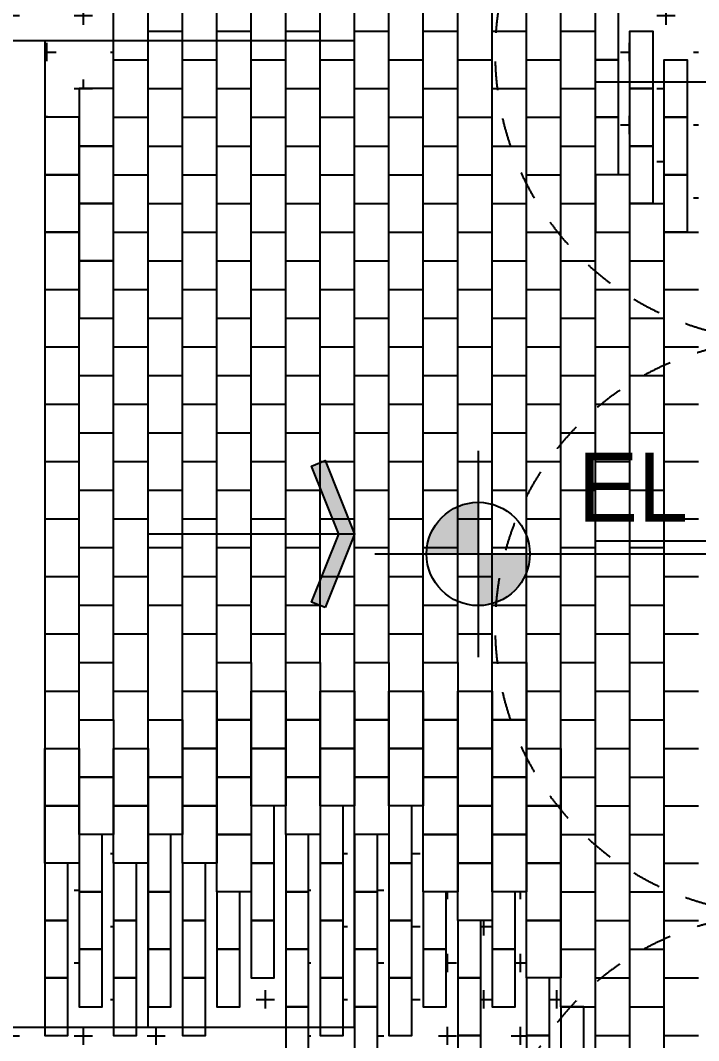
# Model space of a CAD drawing. Header units: millimetres. Extents: x -58335 to 291665, y -66693 to 213307.
# Drawn here: x 176841 to 182754, y 94301 to 103191 of the extents above; entities that cross this region are included whole.
import ezdxf

# ---------------------------------------------------------------- set-up
doc = ezdxf.new("R2010")
doc.units = ezdxf.units.MM
doc.header["$LTSCALE"] = 1000
doc.linetypes.add('X-SITE$0$Dashed', pattern=[10, 5, -5])
for name, color, linetype in [('X-SITE$0$# 레벨계획 PLOT', 212, 'Continuous'), ('X-SITE$0$-MY-녹지', 254, 'Continuous'), ('X-SITE$0$-MY-포장선', 254, 'Continuous'), ('X-SITE$0$A-SYM-LEVEL', 7, 'Continuous'), ('X-SITE$0$A-TEXT-NOTE', 7, 'Continuous')]:
    doc.layers.add(name, color=color, linetype=linetype)
doc.layers.add('X-SITE$0$1. 지열-천공', color=1, linetype='Continuous', plot=False)
doc.layers.add('X-SITE$0$NOPLOT', color=193, linetype='Continuous', plot=False)
doc.styles.add('X-SITE$0$Gtx', font='')
doc.styles.get('X-SITE$0$Gtx').set_extended_font_data('Dotum')
pattern_1 = [(0, (-29382.5, 14650.24), (317.5, 317.5), [158.75, -476.25]), (90, (-29303.13, 14570.87), (-317.5, 317.5), [158.75, -476.25])]

# ---------------------------------------------------------------- blocks, each defined once
blk = doc.blocks.new('X-SITE$0$A$C79eb7408')
blk.add_lwpolyline([(-150, 0), (150, 0), (150, 500), (-150, 500)], close=True)
blk = doc.blocks.new('X-SITE$0$A$Cf6841d34')
blk.add_lwpolyline([(100, 0), (-100, 0), (-100, 500), (100, 500)], close=True)
blk = doc.blocks.new('X-SITE$0$240910_L-1F')
at = {"layer": 'X-SITE$0$-MY-녹지'}
h = blk.add_hatch(dxfattribs=at)
h.set_pattern_fill('CROSS', color=256, scale=50, style=2)
h.set_pattern_definition(pattern_1)
h.paths.add_polyline_path([(153221.1, 125655.3), (153221.1, 121555.3), (152471.1, 121555.3), (152471.1, 117997), (152671.1, 117997), (152671.1, 116497), (152771.1, 116497), (152771.1, 117747), (152971.1, 117747), (152971.1, 116247), (153071.1, 116247), (153071.1, 117497), (153271.1, 117497), (153271.1, 115997), (153371.1, 115997), (153371.1, 117747), (153571.1, 117747), (153571.1, 116247), (153671.1, 116247), (153671.1, 117497), (153871.1, 117497), (153871.1, 115997), (153971.1, 115997), (153971.1, 117247), (154171.1, 117247), (154171.1, 116247), (154271.1, 116247), (154271.1, 117497), (154471.1, 117497), (154471.1, 115997), (154571.1, 115997), (154571.1, 117747), (154771.1, 117747), (154771.1, 116247), (154871.1, 116247), (154871.1, 117497), (155071.1, 117497), (155071.1, 115997), (155171.1, 115997), (155171.1, 118247), (155371.1, 118247), (155371.1, 116247), (155471.1, 116247), (155471.1, 117497), (155671.1, 117497), (155671.1, 116497), (155771.1, 116497), (155771.1, 118747), (155971.1, 118747), (155971.1, 119997), (156371.1, 119997), (156371.1, 119747), (156671.1, 119747), (156671.1, 119997), (156971.1, 119997), (156971.1, 119747), (157271.1, 119747), (157271.1, 119997), (157371.1, 119997), (157371.1, 125655.3)])
h = blk.add_hatch(dxfattribs=at)
h.set_pattern_fill('CROSS', color=256, scale=50, style=2)
h.set_pattern_definition(pattern_1)
h.paths.add_polyline_path([(153221.1, 125655.3), (153221.1, 121555.3), (152471.1, 121555.3), (152471.1, 117997), (152671.1, 117997), (152671.1, 116497), (152771.1, 116497), (152771.1, 117747), (152971.1, 117747), (152971.1, 116247), (153071.1, 116247), (153071.1, 117497), (153271.1, 117497), (153271.1, 115997), (153371.1, 115997), (153371.1, 117747), (153571.1, 117747), (153571.1, 116247), (153671.1, 116247), (153671.1, 117497), (153871.1, 117497), (153871.1, 115997), (153971.1, 115997), (153971.1, 117247), (154171.1, 117247), (154171.1, 116247), (154271.1, 116247), (154271.1, 117497), (154471.1, 117497), (154471.1, 115997), (154571.1, 115997), (154571.1, 117747), (154771.1, 117747), (154771.1, 116247), (154871.1, 116247), (154871.1, 117497), (155071.1, 117497), (155071.1, 115997), (155171.1, 115997), (155171.1, 118247), (155371.1, 118247), (155371.1, 116247), (155471.1, 116247), (155471.1, 117497), (155671.1, 117497), (155671.1, 116497), (155771.1, 116497), (155771.1, 118747), (155971.1, 118747), (155971.1, 119997), (156371.1, 119997), (156371.1, 119747), (156671.1, 119747), (156671.1, 119997), (156971.1, 119997), (156971.1, 119747), (157271.1, 119747), (157271.1, 119997), (157371.1, 119997), (157371.1, 125655.3)])
h = blk.add_hatch(dxfattribs=at)
h.set_pattern_fill('CROSS', color=256, scale=50, style=2)
h.set_pattern_definition(pattern_1)
h.paths.add_polyline_path([(147671.1, 116997), (147971.1, 116997), (147971.1, 117247), (148271.1, 117247), (148271.1, 121555.3), (144838, 121555.3), (144440.5, 117615.3), (147671.1, 117615.3)])
edge = h.paths.add_edge_path()
edge.add_arc((489686.1, 88930.3), 346415, 176.651298, 177.286485)
edge.add_line((143659.5, 105330.3), (147671.1, 105330.3))
edge.add_line((147671.1, 105330.3), (147671.1, 109165.3))
edge.add_line((147671.1, 109165.3), (143862.6, 109165.3))
h = blk.add_hatch(dxfattribs=at)
h.set_pattern_fill('CROSS', color=256, scale=50, style=2)
h.set_pattern_definition(pattern_1)
h.paths.add_polyline_path([(147671.1, 116997), (147971.1, 116997), (147971.1, 117247), (148271.1, 117247), (148271.1, 121555.3), (144838, 121555.3), (144440.5, 117615.3), (147671.1, 117615.3)])
edge = h.paths.add_edge_path()
edge.add_arc((489686.1, 88930.3), 346415, 176.651298, 177.286485)
edge.add_line((143659.5, 105330.3), (147671.1, 105330.3))
edge.add_line((147671.1, 105330.3), (147671.1, 109165.3))
edge.add_line((147671.1, 109165.3), (143862.6, 109165.3))
h = blk.add_hatch(dxfattribs=at)
h.set_pattern_fill('CROSS', color=256, scale=50, style=2)
h.set_pattern_definition(pattern_1)
h.paths.add_polyline_path([(152371.1, 105255.3), (152371.1, 109247), (152371.1, 109247), (152371.1, 107747), (152171.1, 107747), (152171.1, 109497), (152071.1, 109497), (152071.1, 108497), (151871.1, 108497), (151871.1, 110247), (151771.1, 110247), (151771.1, 109247), (151571.1, 109247), (151571.1, 109997), (151471.1, 109997), (151471.1, 108497), (151271.1, 108497), (151271.1, 110247), (151171.1, 110247), (151171.1, 109247), (150971.1, 109247), (150971.1, 110997), (150871.1, 110997), (150871.1, 108997), (150671.1, 108997), (150671.1, 110747), (150571.1, 110747), (150571.1, 108247), (150371.1, 108247), (150371.1, 110997), (150271.1, 110997), (150271.1, 108997), (150071.1, 108997), (150071.1, 110747), (149971.1, 110747), (149971.1, 108747), (149771.1, 108747), (149771.1, 110997), (149671.1, 110997), (149671.1, 109497), (149471.1, 109497), (149471.1, 110247), (149371.1, 110247), (149371.1, 108747), (149171.1, 108747), (149171.1, 110497), (149071.1, 110497), (149071.1, 108997), (148871.1, 108997), (148871.1, 110747), (148771.1, 110747), (148771.1, 109247), (148571.1, 109247), (148571.1, 110497), (148471.1, 110497), (148471.1, 108997), (148271.1, 108997), (148271.1, 110747), (148171.1, 110747), (148171.1, 109247), (147971.1, 109247), (147971.1, 110497), (147871.1, 110497), (147871.1, 108997), (147671.1, 108997), (147671.1, 105255.3)])
h = blk.add_hatch(dxfattribs=at)
h.set_pattern_fill('CROSS', color=256, scale=50, style=2)
h.set_pattern_definition(pattern_1)
h.paths.add_polyline_path([(152371.1, 105255.3), (152371.1, 109247), (152371.1, 109247), (152371.1, 107747), (152171.1, 107747), (152171.1, 109497), (152071.1, 109497), (152071.1, 108497), (151871.1, 108497), (151871.1, 110247), (151771.1, 110247), (151771.1, 109247), (151571.1, 109247), (151571.1, 109997), (151471.1, 109997), (151471.1, 108497), (151271.1, 108497), (151271.1, 110247), (151171.1, 110247), (151171.1, 109247), (150971.1, 109247), (150971.1, 110997), (150871.1, 110997), (150871.1, 108997), (150671.1, 108997), (150671.1, 110747), (150571.1, 110747), (150571.1, 108247), (150371.1, 108247), (150371.1, 110997), (150271.1, 110997), (150271.1, 108997), (150071.1, 108997), (150071.1, 110747), (149971.1, 110747), (149971.1, 108747), (149771.1, 108747), (149771.1, 110997), (149671.1, 110997), (149671.1, 109497), (149471.1, 109497), (149471.1, 110247), (149371.1, 110247), (149371.1, 108747), (149171.1, 108747), (149171.1, 110497), (149071.1, 110497), (149071.1, 108997), (148871.1, 108997), (148871.1, 110747), (148771.1, 110747), (148771.1, 109247), (148571.1, 109247), (148571.1, 110497), (148471.1, 110497), (148471.1, 108997), (148271.1, 108997), (148271.1, 110747), (148171.1, 110747), (148171.1, 109247), (147971.1, 109247), (147971.1, 110497), (147871.1, 110497), (147871.1, 108997), (147671.1, 108997), (147671.1, 105255.3)])
at = {"layer": 'X-SITE$0$# 레벨계획 PLOT'}
for p, q in [((147671.1, 117665.3), (150371.1, 117665.3)), ((147671.1, 117665.3), (150371.1, 117665.3)), ((150371.1, 109065.3), (150371.1, 117665.3)), ((150371.1, 109065.3), (150371.1, 117665.3)), ((150371.1, 109065.3), (147671.1, 109065.3)), ((150371.1, 109065.3), (147671.1, 109065.3))]:
    blk.add_line(p, q, dxfattribs=at)
at = {"layer": 'X-SITE$0$-MY-포장선'}
for p, q in [((148271.1, 111747), (148271.1, 121555.3)), ((148271.1, 111747), (148271.1, 121555.3)), ((148571.1, 111747), (148571.1, 121555.3)), ((148571.1, 111747), (148571.1, 121555.3)), ((148871.1, 111997), (148871.1, 121555.3)), ((148871.1, 111997), (148871.1, 121555.3)), ((149171.1, 111997), (149171.1, 121555.3)), ((149171.1, 111997), (149171.1, 121555.3)), ((149471.1, 112247), (149471.1, 121555.3)), ((149471.1, 112247), (149471.1, 121555.3)), ((149771.1, 111997), (149771.1, 121555.3)), ((149771.1, 111997), (149771.1, 121555.3)), ((150071.1, 112247), (150071.1, 121555.3)), ((150071.1, 112247), (150071.1, 121555.3)), ((150371.1, 111997), (150371.1, 121555.3)), ((150371.1, 111997), (150371.1, 121555.3)), ((150671.1, 112247), (150671.1, 121555.3)), ((150671.1, 112247), (150671.1, 121555.3)), ((150971.1, 111997), (150971.1, 121555.3)), ((150971.1, 111997), (150971.1, 121555.3)), ((151271.1, 112247), (151271.1, 121555.3)), ((151271.1, 112247), (151271.1, 121555.3)), ((151571.1, 111997), (151571.1, 121555.3)), ((151571.1, 111997), (151571.1, 121555.3)), ((151871.1, 111247), (151871.1, 121555.3)), ((151871.1, 111247), (151871.1, 121555.3)), ((152171.1, 109247), (152171.1, 121555.3)), ((152171.1, 109247), (152171.1, 121555.3)), ((152471.1, 105255.3), (152471.1, 121555.3)), ((152471.1, 105255.3), (152471.1, 121555.3)), ((152771.1, 105255.3), (152771.1, 116247)), ((152771.1, 105255.3), (152771.1, 116247)), ((153071.1, 105255.3), (153071.1, 116247)), ((153071.1, 105255.3), (153071.1, 116247)), ((147971.1, 115997), (147671.1, 115997)), ((147971.1, 115997), (147671.1, 115997)), ((147971.1, 111747), (147971.1, 115997)), ((147971.1, 111747), (147971.1, 115997)), ((147671.1, 115497), (147971.1, 115497)), ((147671.1, 115497), (147971.1, 115497))]:
    blk.add_line(p, q, dxfattribs=at)
for points in [[(148571.1, 117747), (148871.1, 117747)], [(148571.1, 117747), (148871.1, 117747)], [(149171.1, 117747), (149471.1, 117747)], [(149171.1, 117747), (149471.1, 117747)], [(149771.1, 117747), (150071.1, 117747)], [(149771.1, 117747), (150071.1, 117747)], [(150371.1, 117747), (150671.1, 117747)], [(150371.1, 117747), (150671.1, 117747)], [(150971.1, 117747), (151271.1, 117747)], [(150971.1, 117747), (151271.1, 117747)], [(151571.1, 117747), (151871.1, 117747)], [(151571.1, 117747), (151871.1, 117747)], [(152171.1, 117747), (152471.1, 117747)], [(152171.1, 117747), (152471.1, 117747)], [(148271.1, 117497), (148571.1, 117497)], [(148271.1, 117497), (148571.1, 117497)], [(148871.1, 117497), (149171.1, 117497)], [(148871.1, 117497), (149171.1, 117497)], [(149471.1, 117497), (149771.1, 117497)], [(149471.1, 117497), (149771.1, 117497)], [(150071.1, 117497), (150371.1, 117497)], [(150071.1, 117497), (150371.1, 117497)], [(150671.1, 117497), (150971.1, 117497)], [(150671.1, 117497), (150971.1, 117497)], [(151271.1, 117497), (151571.1, 117497)], [(151271.1, 117497), (151571.1, 117497)], [(151871.1, 117497), (152171.1, 117497)], [(151871.1, 117497), (152171.1, 117497)], [(148571.1, 117247), (148871.1, 117247)], [(148571.1, 117247), (148871.1, 117247)], [(149171.1, 117247), (149471.1, 117247)], [(149171.1, 117247), (149471.1, 117247)], [(149771.1, 117247), (150071.1, 117247)], [(149771.1, 117247), (150071.1, 117247)], [(150371.1, 117247), (150671.1, 117247)], [(150371.1, 117247), (150671.1, 117247)], [(150971.1, 117247), (151271.1, 117247)], [(150971.1, 117247), (151271.1, 117247)], [(151571.1, 117247), (151871.1, 117247)], [(151571.1, 117247), (151871.1, 117247)], [(152171.1, 117247), (152471.1, 117247)], [(152171.1, 117247), (152471.1, 117247)], [(148271.1, 116997), (148571.1, 116997)], [(148271.1, 116997), (148571.1, 116997)], [(148871.1, 116997), (149171.1, 116997)], [(148871.1, 116997), (149171.1, 116997)], [(149471.1, 116997), (149771.1, 116997)], [(149471.1, 116997), (149771.1, 116997)], [(150071.1, 116997), (150371.1, 116997)], [(150071.1, 116997), (150371.1, 116997)], [(150671.1, 116997), (150971.1, 116997)], [(150671.1, 116997), (150971.1, 116997)], [(151271.1, 116997), (151571.1, 116997)], [(151271.1, 116997), (151571.1, 116997)], [(151871.1, 116997), (152171.1, 116997)], [(151871.1, 116997), (152171.1, 116997)], [(148571.1, 116747), (148871.1, 116747)], [(148571.1, 116747), (148871.1, 116747)], [(149171.1, 116747), (149471.1, 116747)], [(149171.1, 116747), (149471.1, 116747)], [(149771.1, 116747), (150071.1, 116747)], [(149771.1, 116747), (150071.1, 116747)], [(150371.1, 116747), (150671.1, 116747)], [(150371.1, 116747), (150671.1, 116747)], [(150971.1, 116747), (151271.1, 116747)], [(150971.1, 116747), (151271.1, 116747)], [(151571.1, 116747), (151871.1, 116747)], [(151571.1, 116747), (151871.1, 116747)], [(152171.1, 116747), (152471.1, 116747)], [(152171.1, 116747), (152471.1, 116747)], [(148271.1, 116497), (148571.1, 116497)], [(148271.1, 116497), (148571.1, 116497)], [(148871.1, 116497), (149171.1, 116497)], [(148871.1, 116497), (149171.1, 116497)], [(149471.1, 116497), (149771.1, 116497)], [(149471.1, 116497), (149771.1, 116497)], [(150071.1, 116497), (150371.1, 116497)], [(150071.1, 116497), (150371.1, 116497)], [(150671.1, 116497), (150971.1, 116497)], [(150671.1, 116497), (150971.1, 116497)], [(151271.1, 116497), (151571.1, 116497)], [(151271.1, 116497), (151571.1, 116497)], [(151871.1, 116497), (152171.1, 116497)], [(151871.1, 116497), (152171.1, 116497)], [(148571.1, 116247), (148871.1, 116247)], [(148571.1, 116247), (148871.1, 116247)], [(149171.1, 116247), (149471.1, 116247)], [(149171.1, 116247), (149471.1, 116247)], [(149771.1, 116247), (150071.1, 116247)], [(149771.1, 116247), (150071.1, 116247)], [(150371.1, 116247), (150671.1, 116247)], [(150371.1, 116247), (150671.1, 116247)], [(150971.1, 116247), (151271.1, 116247)], [(150971.1, 116247), (151271.1, 116247)], [(151571.1, 116247), (151871.1, 116247)], [(151571.1, 116247), (151871.1, 116247)], [(152171.1, 116247), (152471.1, 116247)], [(152171.1, 116247), (152471.1, 116247)], [(152771.1, 116247), (153071.1, 116247)], [(152771.1, 116247), (153071.1, 116247)], [(148271.1, 115997), (148571.1, 115997)], [(148271.1, 115997), (148571.1, 115997)], [(148871.1, 115997), (149171.1, 115997)], [(148871.1, 115997), (149171.1, 115997)], [(149471.1, 115997), (149771.1, 115997)], [(149471.1, 115997), (149771.1, 115997)], [(150071.1, 115997), (150371.1, 115997)], [(150071.1, 115997), (150371.1, 115997)], [(150671.1, 115997), (150971.1, 115997)], [(150671.1, 115997), (150971.1, 115997)], [(151271.1, 115997), (151571.1, 115997)], [(151271.1, 115997), (151571.1, 115997)], [(151871.1, 115997), (152171.1, 115997)], [(151871.1, 115997), (152171.1, 115997)], [(152471.1, 115997), (152771.1, 115997)], [(152471.1, 115997), (152771.1, 115997)], [(153071.1, 115997), (153371.1, 115997)], [(153071.1, 115997), (153371.1, 115997)], [(148571.1, 115747), (148871.1, 115747)], [(148571.1, 115747), (148871.1, 115747)], [(149171.1, 115747), (149471.1, 115747)], [(149171.1, 115747), (149471.1, 115747)], [(149771.1, 115747), (150071.1, 115747)], [(149771.1, 115747), (150071.1, 115747)], [(150371.1, 115747), (150671.1, 115747)], [(150371.1, 115747), (150671.1, 115747)], [(150971.1, 115747), (151271.1, 115747)], [(150971.1, 115747), (151271.1, 115747)], [(151571.1, 115747), (151871.1, 115747)], [(151571.1, 115747), (151871.1, 115747)], [(152171.1, 115747), (152471.1, 115747)], [(152171.1, 115747), (152471.1, 115747)], [(152771.1, 115747), (153071.1, 115747)], [(152771.1, 115747), (153071.1, 115747)], [(148271.1, 115497), (148571.1, 115497)], [(148271.1, 115497), (148571.1, 115497)], [(148871.1, 115497), (149171.1, 115497)], [(148871.1, 115497), (149171.1, 115497)], [(149471.1, 115497), (149771.1, 115497)], [(149471.1, 115497), (149771.1, 115497)], [(150071.1, 115497), (150371.1, 115497)], [(150071.1, 115497), (150371.1, 115497)], [(150671.1, 115497), (150971.1, 115497)], [(150671.1, 115497), (150971.1, 115497)], [(151271.1, 115497), (151571.1, 115497)], [(151271.1, 115497), (151571.1, 115497)], [(151871.1, 115497), (152171.1, 115497)], [(151871.1, 115497), (152171.1, 115497)], [(152471.1, 115497), (152771.1, 115497)], [(152471.1, 115497), (152771.1, 115497)], [(153071.1, 115497), (153371.1, 115497)], [(153071.1, 115497), (153371.1, 115497)], [(148571.1, 115247), (148871.1, 115247)], [(148571.1, 115247), (148871.1, 115247)], [(149171.1, 115247), (149471.1, 115247)], [(149171.1, 115247), (149471.1, 115247)], [(149771.1, 115247), (150071.1, 115247)], [(149771.1, 115247), (150071.1, 115247)], [(150371.1, 115247), (150671.1, 115247)], [(150371.1, 115247), (150671.1, 115247)], [(150971.1, 115247), (151271.1, 115247)], [(150971.1, 115247), (151271.1, 115247)], [(151571.1, 115247), (151871.1, 115247)], [(151571.1, 115247), (151871.1, 115247)], [(152171.1, 115247), (152471.1, 115247)], [(152171.1, 115247), (152471.1, 115247)], [(152771.1, 115247), (153071.1, 115247)], [(152771.1, 115247), (153071.1, 115247)], [(147671.1, 114997), (147971.1, 114997)], [(147671.1, 114997), (147971.1, 114997)], [(148271.1, 114997), (148571.1, 114997)], [(148271.1, 114997), (148571.1, 114997)], [(148871.1, 114997), (149171.1, 114997)], [(148871.1, 114997), (149171.1, 114997)], [(149471.1, 114997), (149771.1, 114997)], [(149471.1, 114997), (149771.1, 114997)], [(150071.1, 114997), (150371.1, 114997)], [(150071.1, 114997), (150371.1, 114997)], [(150671.1, 114997), (150971.1, 114997)], [(150671.1, 114997), (150971.1, 114997)], [(151271.1, 114997), (151571.1, 114997)], [(151271.1, 114997), (151571.1, 114997)], [(151871.1, 114997), (152171.1, 114997)], [(151871.1, 114997), (152171.1, 114997)], [(152471.1, 114997), (152771.1, 114997)], [(152471.1, 114997), (152771.1, 114997)], [(153071.1, 114997), (153371.1, 114997)], [(153071.1, 114997), (153371.1, 114997)], [(147971.1, 114747), (148271.1, 114747)], [(147971.1, 114747), (148271.1, 114747)], [(148571.1, 114747), (148871.1, 114747)], [(148571.1, 114747), (148871.1, 114747)], [(149171.1, 114747), (149471.1, 114747)], [(149171.1, 114747), (149471.1, 114747)], [(149771.1, 114747), (150071.1, 114747)], [(149771.1, 114747), (150071.1, 114747)], [(150371.1, 114747), (150671.1, 114747)], [(150371.1, 114747), (150671.1, 114747)], [(150971.1, 114747), (151271.1, 114747)], [(150971.1, 114747), (151271.1, 114747)], [(151571.1, 114747), (151871.1, 114747)], [(151571.1, 114747), (151871.1, 114747)], [(152171.1, 114747), (152471.1, 114747)], [(152171.1, 114747), (152471.1, 114747)], [(152771.1, 114747), (153071.1, 114747)], [(152771.1, 114747), (153071.1, 114747)], [(147671.1, 114497), (147971.1, 114497)], [(147671.1, 114497), (147971.1, 114497)], [(148271.1, 114497), (148571.1, 114497)], [(148271.1, 114497), (148571.1, 114497)], [(148871.1, 114497), (149171.1, 114497)], [(148871.1, 114497), (149171.1, 114497)], [(149471.1, 114497), (149771.1, 114497)], [(149471.1, 114497), (149771.1, 114497)], [(150071.1, 114497), (150371.1, 114497)], [(150071.1, 114497), (150371.1, 114497)], [(150671.1, 114497), (150971.1, 114497)], [(150671.1, 114497), (150971.1, 114497)], [(151271.1, 114497), (151571.1, 114497)], [(151271.1, 114497), (151571.1, 114497)], [(151871.1, 114497), (152171.1, 114497)], [(151871.1, 114497), (152171.1, 114497)], [(152471.1, 114497), (152771.1, 114497)], [(152471.1, 114497), (152771.1, 114497)], [(153071.1, 114497), (153371.1, 114497)], [(153071.1, 114497), (153371.1, 114497)], [(147971.1, 114247), (148271.1, 114247)], [(147971.1, 114247), (148271.1, 114247)], [(148571.1, 114247), (148871.1, 114247)], [(148571.1, 114247), (148871.1, 114247)], [(149171.1, 114247), (149471.1, 114247)], [(149171.1, 114247), (149471.1, 114247)], [(149771.1, 114247), (150071.1, 114247)], [(149771.1, 114247), (150071.1, 114247)], [(150371.1, 114247), (150671.1, 114247)], [(150371.1, 114247), (150671.1, 114247)], [(150971.1, 114247), (151271.1, 114247)], [(150971.1, 114247), (151271.1, 114247)], [(151571.1, 114247), (151871.1, 114247)], [(151571.1, 114247), (151871.1, 114247)], [(152171.1, 114247), (152471.1, 114247)], [(152171.1, 114247), (152471.1, 114247)], [(152771.1, 114247), (153071.1, 114247)], [(152771.1, 114247), (153071.1, 114247)], [(147671.1, 113997), (147971.1, 113997)], [(147671.1, 113997), (147971.1, 113997)], [(148271.1, 113997), (148571.1, 113997)], [(148271.1, 113997), (148571.1, 113997)], [(148871.1, 113997), (149171.1, 113997)], [(148871.1, 113997), (149171.1, 113997)], [(149471.1, 113997), (149771.1, 113997)], [(149471.1, 113997), (149771.1, 113997)], [(150071.1, 113997), (150371.1, 113997)], [(150071.1, 113997), (150371.1, 113997)], [(150671.1, 113997), (150971.1, 113997)], [(150671.1, 113997), (150971.1, 113997)], [(151271.1, 113997), (151571.1, 113997)], [(151271.1, 113997), (151571.1, 113997)], [(151871.1, 113997), (152171.1, 113997)], [(151871.1, 113997), (152171.1, 113997)], [(152471.1, 113997), (152771.1, 113997)], [(152471.1, 113997), (152771.1, 113997)], [(153071.1, 113997), (153371.1, 113997)], [(153071.1, 113997), (153371.1, 113997)], [(147971.1, 113747), (148271.1, 113747)], [(147971.1, 113747), (148271.1, 113747)], [(148571.1, 113747), (148871.1, 113747)], [(148571.1, 113747), (148871.1, 113747)], [(149171.1, 113747), (149471.1, 113747)], [(149171.1, 113747), (149471.1, 113747)], [(149771.1, 113747), (150071.1, 113747)], [(149771.1, 113747), (150071.1, 113747)], [(150371.1, 113747), (150671.1, 113747)], [(150371.1, 113747), (150671.1, 113747)], [(150971.1, 113747), (151271.1, 113747)], [(150971.1, 113747), (151271.1, 113747)], [(151571.1, 113747), (151871.1, 113747)], [(151571.1, 113747), (151871.1, 113747)], [(152171.1, 113747), (152471.1, 113747)], [(152171.1, 113747), (152471.1, 113747)], [(152771.1, 113747), (153071.1, 113747)], [(152771.1, 113747), (153071.1, 113747)], [(147671.1, 113497), (147971.1, 113497)], [(147671.1, 113497), (147971.1, 113497)], [(148271.1, 113497), (148571.1, 113497)], [(148271.1, 113497), (148571.1, 113497)], [(148871.1, 113497), (149171.1, 113497)], [(148871.1, 113497), (149171.1, 113497)], [(149471.1, 113497), (149771.1, 113497)], [(149471.1, 113497), (149771.1, 113497)], [(150071.1, 113497), (150371.1, 113497)], [(150071.1, 113497), (150371.1, 113497)], [(150671.1, 113497), (150971.1, 113497)], [(150671.1, 113497), (150971.1, 113497)], [(151271.1, 113497), (151571.1, 113497)], [(151271.1, 113497), (151571.1, 113497)], [(151871.1, 113497), (152171.1, 113497)], [(151871.1, 113497), (152171.1, 113497)], [(152471.1, 113497), (152771.1, 113497)], [(152471.1, 113497), (152771.1, 113497)], [(153071.1, 113497), (153371.1, 113497)], [(153071.1, 113497), (153371.1, 113497)], [(147971.1, 113247), (148271.1, 113247)], [(147971.1, 113247), (148271.1, 113247)], [(148571.1, 113247), (148871.1, 113247)], [(148571.1, 113247), (148871.1, 113247)], [(149171.1, 113247), (149471.1, 113247)], [(149171.1, 113247), (149471.1, 113247)], [(149771.1, 113247), (150071.1, 113247)], [(149771.1, 113247), (150071.1, 113247)], [(150371.1, 113247), (150671.1, 113247)], [(150371.1, 113247), (150671.1, 113247)], [(150971.1, 113247), (151271.1, 113247)], [(150971.1, 113247), (151271.1, 113247)], [(151571.1, 113247), (151871.1, 113247)], [(151571.1, 113247), (151871.1, 113247)], [(152171.1, 113247), (152471.1, 113247)], [(152171.1, 113247), (152471.1, 113247)], [(152771.1, 113247), (153071.1, 113247)], [(152771.1, 113247), (153071.1, 113247)], [(147671.1, 112997), (147971.1, 112997)], [(147671.1, 112997), (147971.1, 112997)], [(148271.1, 112997), (148571.1, 112997)], [(148271.1, 112997), (148571.1, 112997)], [(148871.1, 112997), (149171.1, 112997)], [(148871.1, 112997), (149171.1, 112997)], [(149471.1, 112997), (149771.1, 112997)], [(149471.1, 112997), (149771.1, 112997)], [(150071.1, 112997), (150371.1, 112997)], [(150071.1, 112997), (150371.1, 112997)], [(150671.1, 112997), (150971.1, 112997)], [(150671.1, 112997), (150971.1, 112997)], [(151271.1, 112997), (151571.1, 112997)], [(151271.1, 112997), (151571.1, 112997)], [(151871.1, 112997), (152171.1, 112997)], [(151871.1, 112997), (152171.1, 112997)], [(152471.1, 112997), (152771.1, 112997)], [(152471.1, 112997), (152771.1, 112997)], [(153071.1, 112997), (153371.1, 112997)], [(153071.1, 112997), (153371.1, 112997)], [(147971.1, 112747), (148271.1, 112747)], [(147971.1, 112747), (148271.1, 112747)], [(148571.1, 112747), (148871.1, 112747)], [(148571.1, 112747), (148871.1, 112747)], [(149171.1, 112747), (149471.1, 112747)], [(149171.1, 112747), (149471.1, 112747)], [(149771.1, 112747), (150071.1, 112747)], [(149771.1, 112747), (150071.1, 112747)], [(150371.1, 112747), (150671.1, 112747)], [(150371.1, 112747), (150671.1, 112747)], [(150971.1, 112747), (151271.1, 112747)], [(150971.1, 112747), (151271.1, 112747)], [(151571.1, 112747), (151871.1, 112747)], [(151571.1, 112747), (151871.1, 112747)], [(152171.1, 112747), (152471.1, 112747)], [(152171.1, 112747), (152471.1, 112747)], [(152771.1, 112747), (153071.1, 112747)], [(152771.1, 112747), (153071.1, 112747)], [(147671.1, 112497), (147971.1, 112497)], [(147671.1, 112497), (147971.1, 112497)], [(148271.1, 112497), (148571.1, 112497)], [(148271.1, 112497), (148571.1, 112497)], [(148871.1, 112497), (149171.1, 112497)], [(148871.1, 112497), (149171.1, 112497)], [(149471.1, 112497), (149771.1, 112497)], [(149471.1, 112497), (149771.1, 112497)], [(150071.1, 112497), (150371.1, 112497)], [(150071.1, 112497), (150371.1, 112497)], [(150671.1, 112497), (150971.1, 112497)], [(150671.1, 112497), (150971.1, 112497)], [(151271.1, 112497), (151571.1, 112497)], [(151271.1, 112497), (151571.1, 112497)], [(151871.1, 112497), (152171.1, 112497)], [(151871.1, 112497), (152171.1, 112497)], [(152471.1, 112497), (152771.1, 112497)], [(152471.1, 112497), (152771.1, 112497)], [(153071.1, 112497), (153371.1, 112497)], [(153071.1, 112497), (153371.1, 112497)], [(147971.1, 112247), (148271.1, 112247)], [(147971.1, 112247), (148271.1, 112247)], [(152171.1, 112247), (152471.1, 112247)], [(152171.1, 112247), (152471.1, 112247)], [(152771.1, 112247), (153071.1, 112247)], [(152771.1, 112247), (153071.1, 112247)], [(147671.1, 111997), (147971.1, 111997)], [(147671.1, 111997), (147971.1, 111997)], [(148271.1, 111997), (148571.1, 111997)], [(148271.1, 111997), (148571.1, 111997)], [(148871.1, 111997), (149171.1, 111997)], [(148871.1, 111997), (149171.1, 111997)], [(149471.1, 111997), (149771.1, 111997)], [(149471.1, 111997), (149771.1, 111997)], [(150071.1, 111997), (150371.1, 111997)], [(150071.1, 111997), (150371.1, 111997)], [(150671.1, 111997), (150971.1, 111997)], [(150671.1, 111997), (150971.1, 111997)], [(151271.1, 111997), (151571.1, 111997)], [(151271.1, 111997), (151571.1, 111997)], [(151871.1, 111997), (152171.1, 111997)], [(151871.1, 111997), (152171.1, 111997)], [(152471.1, 111997), (152771.1, 111997)], [(152471.1, 111997), (152771.1, 111997)], [(153071.1, 111997), (153371.1, 111997)], [(153071.1, 111997), (153371.1, 111997)], [(152171.1, 111747), (152471.1, 111747)], [(152171.1, 111747), (152471.1, 111747)], [(152771.1, 111747), (153071.1, 111747)], [(152771.1, 111747), (153071.1, 111747)], [(151871.1, 111497), (152171.1, 111497)], [(151871.1, 111497), (152171.1, 111497)], [(152471.1, 111497), (152771.1, 111497)], [(152471.1, 111497), (152771.1, 111497)], [(152471.1, 111497), (152771.1, 111497)], [(152471.1, 111497), (152771.1, 111497)], [(153071.1, 111497), (153371.1, 111497)], [(153071.1, 111497), (153371.1, 111497)], [(153071.1, 111497), (153371.1, 111497)], [(153071.1, 111497), (153371.1, 111497)], [(152171.1, 111247), (152471.1, 111247)], [(152171.1, 111247), (152471.1, 111247)], [(152771.1, 111247), (153071.1, 111247)], [(152771.1, 111247), (153071.1, 111247)], [(152471.1, 110997), (152771.1, 110997)], [(152471.1, 110997), (152771.1, 110997)], [(153071.1, 110997), (153371.1, 110997)], [(153071.1, 110997), (153371.1, 110997)], [(152171.1, 110747), (152471.1, 110747)], [(152171.1, 110747), (152471.1, 110747)], [(152771.1, 110747), (153071.1, 110747)], [(152771.1, 110747), (153071.1, 110747)], [(152471.1, 110497), (152771.1, 110497)], [(152471.1, 110497), (152771.1, 110497)], [(153071.1, 110497), (153371.1, 110497)], [(153071.1, 110497), (153371.1, 110497)], [(152171.1, 110247), (152471.1, 110247)], [(152171.1, 110247), (152471.1, 110247)], [(152771.1, 110247), (153071.1, 110247)], [(152771.1, 110247), (153071.1, 110247)], [(152471.1, 109997), (152771.1, 109997)], [(152471.1, 109997), (152771.1, 109997)], [(153071.1, 109997), (153371.1, 109997)], [(153071.1, 109997), (153371.1, 109997)], [(152171.1, 109747), (152471.1, 109747)], [(152171.1, 109747), (152471.1, 109747)], [(152771.1, 109747), (153071.1, 109747)], [(152771.1, 109747), (153071.1, 109747)], [(152471.1, 109497), (152771.1, 109497)], [(152471.1, 109497), (152771.1, 109497)], [(153071.1, 109497), (153371.1, 109497)], [(153071.1, 109497), (153371.1, 109497)], [(152171.1, 109247), (152471.1, 109247)], [(152171.1, 109247), (152471.1, 109247)], [(152771.1, 109247), (153071.1, 109247)], [(152771.1, 109247), (153071.1, 109247)], [(152471.1, 108997), (152771.1, 108997)], [(152471.1, 108997), (152771.1, 108997)], [(153071.1, 108997), (153371.1, 108997)], [(153071.1, 108997), (153371.1, 108997)]]:
    blk.add_lwpolyline(points, dxfattribs=at)
at = {"layer": 'X-SITE$0$NOPLOT'}
for p, q in [((152471.1, 117305.3), (175500, 117305.3)), ((152471.1, 117305.3), (175500, 117305.3)), ((152471.1, 113305.3), (175500, 113305.3)), ((152471.1, 113305.3), (175500, 113305.3))]:
    blk.add_line(p, q, dxfattribs=at)
at = {"layer": 'X-SITE$0$-MY-포장선'}
for name, p in [('X-SITE$0$A$Cf6841d34', (152571.1, 117497)), ('X-SITE$0$A$Cf6841d34', (152571.1, 117497)), ('X-SITE$0$A$Cf6841d34', (152871.1, 117247)), ('X-SITE$0$A$Cf6841d34', (152871.1, 117247)), ('X-SITE$0$A$Cf6841d34', (152571.1, 116997)), ('X-SITE$0$A$Cf6841d34', (152571.1, 116997)), ('X-SITE$0$A$Cf6841d34', (153171.1, 116997)), ('X-SITE$0$A$Cf6841d34', (153171.1, 116997)), ('X-SITE$0$A$C79eb7408', (148121.1, 116747)), ('X-SITE$0$A$C79eb7408', (148121.1, 116747)), ('X-SITE$0$A$Cf6841d34', (152871.1, 116747)), ('X-SITE$0$A$Cf6841d34', (152871.1, 116747)), ('X-SITE$0$A$C79eb7408', (147821.1, 116497)), ('X-SITE$0$A$C79eb7408', (147821.1, 116497)), ('X-SITE$0$A$Cf6841d34', (152571.1, 116497)), ('X-SITE$0$A$Cf6841d34', (152571.1, 116497)), ('X-SITE$0$A$Cf6841d34', (153171.1, 116497)), ('X-SITE$0$A$Cf6841d34', (153171.1, 116497)), ('X-SITE$0$A$C79eb7408', (148121.1, 116247)), ('X-SITE$0$A$C79eb7408', (148121.1, 116247)), ('X-SITE$0$A$Cf6841d34', (152871.1, 116247)), ('X-SITE$0$A$Cf6841d34', (152871.1, 116247)), ('X-SITE$0$A$C79eb7408', (147821.1, 115997)), ('X-SITE$0$A$C79eb7408', (147821.1, 115997)), ('X-SITE$0$A$C79eb7408', (152621.1, 115997)), ('X-SITE$0$A$C79eb7408', (152621.1, 115997)), ('X-SITE$0$A$Cf6841d34', (153171.1, 115997)), ('X-SITE$0$A$Cf6841d34', (153171.1, 115997)), ('X-SITE$0$A$C79eb7408', (148121.1, 115747)), ('X-SITE$0$A$C79eb7408', (148121.1, 115747)), ('X-SITE$0$A$C79eb7408', (148121.1, 115247)), ('X-SITE$0$A$C79eb7408', (148121.1, 115247))]:
    blk.add_blockref(name, p, dxfattribs=at)
at = {"layer": 'X-SITE$0$-MY-포장선', "xscale": -1, "rotation": 180}
for name, p in [('X-SITE$0$A$C79eb7408', (149321.1, 112247)), ('X-SITE$0$A$C79eb7408', (149321.1, 112247)), ('X-SITE$0$A$C79eb7408', (149921.1, 112247)), ('X-SITE$0$A$C79eb7408', (149921.1, 112247)), ('X-SITE$0$A$C79eb7408', (150521.1, 112247)), ('X-SITE$0$A$C79eb7408', (150521.1, 112247)), ('X-SITE$0$A$C79eb7408', (151121.1, 112247)), ('X-SITE$0$A$C79eb7408', (151121.1, 112247)), ('X-SITE$0$A$C79eb7408', (151721.1, 112247)), ('X-SITE$0$A$C79eb7408', (151721.1, 112247)), ('X-SITE$0$A$C79eb7408', (149021.1, 111997)), ('X-SITE$0$A$C79eb7408', (149021.1, 111997)), ('X-SITE$0$A$C79eb7408', (149621.1, 111997)), ('X-SITE$0$A$C79eb7408', (149621.1, 111997)), ('X-SITE$0$A$C79eb7408', (150221.1, 111997)), ('X-SITE$0$A$C79eb7408', (150221.1, 111997)), ('X-SITE$0$A$C79eb7408', (150821.1, 111997)), ('X-SITE$0$A$C79eb7408', (150821.1, 111997)), ('X-SITE$0$A$C79eb7408', (151421.1, 111997)), ('X-SITE$0$A$C79eb7408', (151421.1, 111997)), ('X-SITE$0$A$C79eb7408', (148121.1, 111747)), ('X-SITE$0$A$C79eb7408', (148121.1, 111747)), ('X-SITE$0$A$C79eb7408', (148721.1, 111747)), ('X-SITE$0$A$C79eb7408', (148721.1, 111747)), ('X-SITE$0$A$C79eb7408', (149321.1, 111747)), ('X-SITE$0$A$C79eb7408', (149321.1, 111747)), ('X-SITE$0$A$C79eb7408', (149921.1, 111747)), ('X-SITE$0$A$C79eb7408', (149921.1, 111747)), ('X-SITE$0$A$C79eb7408', (150521.1, 111747)), ('X-SITE$0$A$C79eb7408', (150521.1, 111747)), ('X-SITE$0$A$C79eb7408', (151121.1, 111747)), ('X-SITE$0$A$C79eb7408', (151121.1, 111747)), ('X-SITE$0$A$C79eb7408', (151721.1, 111747)), ('X-SITE$0$A$C79eb7408', (151721.1, 111747)), ('X-SITE$0$A$C79eb7408', (147821.1, 111497)), ('X-SITE$0$A$C79eb7408', (147821.1, 111497)), ('X-SITE$0$A$C79eb7408', (148421.1, 111497)), ('X-SITE$0$A$C79eb7408', (148421.1, 111497)), ('X-SITE$0$A$C79eb7408', (149021.1, 111497)), ('X-SITE$0$A$C79eb7408', (149021.1, 111497)), ('X-SITE$0$A$C79eb7408', (149621.1, 111497)), ('X-SITE$0$A$C79eb7408', (149621.1, 111497)), ('X-SITE$0$A$C79eb7408', (150221.1, 111497)), ('X-SITE$0$A$C79eb7408', (150221.1, 111497)), ('X-SITE$0$A$C79eb7408', (150821.1, 111497)), ('X-SITE$0$A$C79eb7408', (150821.1, 111497)), ('X-SITE$0$A$C79eb7408', (151421.1, 111497)), ('X-SITE$0$A$C79eb7408', (151421.1, 111497)), ('X-SITE$0$A$C79eb7408', (152021.1, 111497)), ('X-SITE$0$A$C79eb7408', (152021.1, 111497)), ('X-SITE$0$A$C79eb7408', (148121.1, 111247)), ('X-SITE$0$A$C79eb7408', (148121.1, 111247)), ('X-SITE$0$A$C79eb7408', (148721.1, 111247)), ('X-SITE$0$A$C79eb7408', (148721.1, 111247)), ('X-SITE$0$A$C79eb7408', (149321.1, 111247)), ('X-SITE$0$A$C79eb7408', (149321.1, 111247)), ('X-SITE$0$A$C79eb7408', (149921.1, 111247)), ('X-SITE$0$A$C79eb7408', (149921.1, 111247)), ('X-SITE$0$A$C79eb7408', (150521.1, 111247)), ('X-SITE$0$A$C79eb7408', (150521.1, 111247)), ('X-SITE$0$A$C79eb7408', (151121.1, 111247)), ('X-SITE$0$A$C79eb7408', (151121.1, 111247)), ('X-SITE$0$A$C79eb7408', (151721.1, 111247)), ('X-SITE$0$A$C79eb7408', (151721.1, 111247)), ('X-SITE$0$A$C79eb7408', (147821.1, 110997)), ('X-SITE$0$A$C79eb7408', (147821.1, 110997)), ('X-SITE$0$A$C79eb7408', (148421.1, 110997)), ('X-SITE$0$A$C79eb7408', (148421.1, 110997)), ('X-SITE$0$A$C79eb7408', (149021.1, 110997)), ('X-SITE$0$A$C79eb7408', (149021.1, 110997)), ('X-SITE$0$A$Cf6841d34', (149571.1, 110997)), ('X-SITE$0$A$Cf6841d34', (149571.1, 110997)), ('X-SITE$0$A$Cf6841d34', (150171.1, 110997)), ('X-SITE$0$A$Cf6841d34', (150171.1, 110997)), ('X-SITE$0$A$Cf6841d34', (150771.1, 110997)), ('X-SITE$0$A$Cf6841d34', (150771.1, 110997)), ('X-SITE$0$A$C79eb7408', (151421.1, 110997)), ('X-SITE$0$A$C79eb7408', (151421.1, 110997)), ('X-SITE$0$A$C79eb7408', (152021.1, 110997)), ('X-SITE$0$A$C79eb7408', (152021.1, 110997)), ('X-SITE$0$A$Cf6841d34', (148071.1, 110747)), ('X-SITE$0$A$Cf6841d34', (148071.1, 110747)), ('X-SITE$0$A$Cf6841d34', (148671.1, 110747)), ('X-SITE$0$A$Cf6841d34', (148671.1, 110747)), ('X-SITE$0$A$C79eb7408', (149321.1, 110747)), ('X-SITE$0$A$C79eb7408', (149321.1, 110747)), ('X-SITE$0$A$Cf6841d34', (149871.1, 110747)), ('X-SITE$0$A$Cf6841d34', (149871.1, 110747)), ('X-SITE$0$A$Cf6841d34', (150471.1, 110747)), ('X-SITE$0$A$Cf6841d34', (150471.1, 110747)), ('X-SITE$0$A$C79eb7408', (151121.1, 110747)), ('X-SITE$0$A$C79eb7408', (151121.1, 110747)), ('X-SITE$0$A$C79eb7408', (151721.1, 110747)), ('X-SITE$0$A$C79eb7408', (151721.1, 110747)), ('X-SITE$0$A$Cf6841d34', (147771.1, 110497)), ('X-SITE$0$A$Cf6841d34', (147771.1, 110497)), ('X-SITE$0$A$Cf6841d34', (148371.1, 110497)), ('X-SITE$0$A$Cf6841d34', (148371.1, 110497)), ('X-SITE$0$A$Cf6841d34', (148971.1, 110497)), ('X-SITE$0$A$Cf6841d34', (148971.1, 110497)), ('X-SITE$0$A$Cf6841d34', (149571.1, 110497)), ('X-SITE$0$A$Cf6841d34', (149571.1, 110497)), ('X-SITE$0$A$Cf6841d34', (150171.1, 110497)), ('X-SITE$0$A$Cf6841d34', (150171.1, 110497)), ('X-SITE$0$A$Cf6841d34', (150771.1, 110497)), ('X-SITE$0$A$Cf6841d34', (150771.1, 110497)), ('X-SITE$0$A$C79eb7408', (151421.1, 110497)), ('X-SITE$0$A$C79eb7408', (151421.1, 110497)), ('X-SITE$0$A$C79eb7408', (152021.1, 110497)), ('X-SITE$0$A$C79eb7408', (152021.1, 110497)), ('X-SITE$0$A$Cf6841d34', (148071.1, 110247)), ('X-SITE$0$A$Cf6841d34', (148071.1, 110247)), ('X-SITE$0$A$Cf6841d34', (148671.1, 110247)), ('X-SITE$0$A$Cf6841d34', (148671.1, 110247)), ('X-SITE$0$A$Cf6841d34', (149271.1, 110247)), ('X-SITE$0$A$Cf6841d34', (149271.1, 110247)), ('X-SITE$0$A$Cf6841d34', (149871.1, 110247)), ('X-SITE$0$A$Cf6841d34', (149871.1, 110247)), ('X-SITE$0$A$Cf6841d34', (150471.1, 110247)), ('X-SITE$0$A$Cf6841d34', (150471.1, 110247)), ('X-SITE$0$A$Cf6841d34', (151071.1, 110247)), ('X-SITE$0$A$Cf6841d34', (151071.1, 110247)), ('X-SITE$0$A$Cf6841d34', (151671.1, 110247)), ('X-SITE$0$A$Cf6841d34', (151671.1, 110247)), ('X-SITE$0$A$Cf6841d34', (147771.1, 109997)), ('X-SITE$0$A$Cf6841d34', (147771.1, 109997)), ('X-SITE$0$A$Cf6841d34', (148371.1, 109997)), ('X-SITE$0$A$Cf6841d34', (148371.1, 109997)), ('X-SITE$0$A$Cf6841d34', (148971.1, 109997)), ('X-SITE$0$A$Cf6841d34', (148971.1, 109997)), ('X-SITE$0$A$Cf6841d34', (149571.1, 109997)), ('X-SITE$0$A$Cf6841d34', (149571.1, 109997)), ('X-SITE$0$A$Cf6841d34', (150171.1, 109997)), ('X-SITE$0$A$Cf6841d34', (150171.1, 109997)), ('X-SITE$0$A$Cf6841d34', (150771.1, 109997)), ('X-SITE$0$A$Cf6841d34', (150771.1, 109997)), ('X-SITE$0$A$Cf6841d34', (151371.1, 109997)), ('X-SITE$0$A$Cf6841d34', (151371.1, 109997)), ('X-SITE$0$A$C79eb7408', (152021.1, 109997)), ('X-SITE$0$A$C79eb7408', (152021.1, 109997)), ('X-SITE$0$A$Cf6841d34', (148071.1, 109747)), ('X-SITE$0$A$Cf6841d34', (148071.1, 109747)), ('X-SITE$0$A$Cf6841d34', (148671.1, 109747)), ('X-SITE$0$A$Cf6841d34', (148671.1, 109747)), ('X-SITE$0$A$Cf6841d34', (149271.1, 109747)), ('X-SITE$0$A$Cf6841d34', (149271.1, 109747)), ('X-SITE$0$A$Cf6841d34', (149871.1, 109747)), ('X-SITE$0$A$Cf6841d34', (149871.1, 109747)), ('X-SITE$0$A$Cf6841d34', (150471.1, 109747)), ('X-SITE$0$A$Cf6841d34', (150471.1, 109747)), ('X-SITE$0$A$Cf6841d34', (151071.1, 109747)), ('X-SITE$0$A$Cf6841d34', (151071.1, 109747)), ('X-SITE$0$A$Cf6841d34', (151671.1, 109747)), ('X-SITE$0$A$Cf6841d34', (151671.1, 109747)), ('X-SITE$0$A$Cf6841d34', (147771.1, 109497)), ('X-SITE$0$A$Cf6841d34', (147771.1, 109497)), ('X-SITE$0$A$Cf6841d34', (148371.1, 109497)), ('X-SITE$0$A$Cf6841d34', (148371.1, 109497)), ('X-SITE$0$A$Cf6841d34', (148971.1, 109497)), ('X-SITE$0$A$Cf6841d34', (148971.1, 109497)), ('X-SITE$0$A$Cf6841d34', (150171.1, 109497)), ('X-SITE$0$A$Cf6841d34', (150171.1, 109497)), ('X-SITE$0$A$Cf6841d34', (150771.1, 109497)), ('X-SITE$0$A$Cf6841d34', (150771.1, 109497)), ('X-SITE$0$A$Cf6841d34', (151371.1, 109497)), ('X-SITE$0$A$Cf6841d34', (151371.1, 109497)), ('X-SITE$0$A$Cf6841d34', (151971.1, 109497)), ('X-SITE$0$A$Cf6841d34', (151971.1, 109497)), ('X-SITE$0$A$Cf6841d34', (149871.1, 109247)), ('X-SITE$0$A$Cf6841d34', (149871.1, 109247)), ('X-SITE$0$A$Cf6841d34', (150471.1, 109247)), ('X-SITE$0$A$Cf6841d34', (150471.1, 109247)), ('X-SITE$0$A$Cf6841d34', (152271.1, 109247)), ('X-SITE$0$A$Cf6841d34', (152271.1, 109247)), ('X-SITE$0$A$Cf6841d34', (151371.1, 108997)), ('X-SITE$0$A$Cf6841d34', (151371.1, 108997)), ('X-SITE$0$A$Cf6841d34', (151971.1, 108997)), ('X-SITE$0$A$Cf6841d34', (151971.1, 108997))]:
    blk.add_blockref(name, p, dxfattribs=at)
blk = doc.blocks.new('X-SITE$0$SKBAB-DH-MDLD$0$ARROWX')
at = {"color": 0}
blk.add_lwpolyline([(-0.2, -0.5), (-0.2928, -0.4629), (-0.1077, 0), (-0.2928, 0.4629), (-0.2, 0.5), (0, 0)], close=True, dxfattribs=at)
for points in [[(-0.2, 0.5), (-0.2928, 0.4629), (0, 0), (-0.1077, 0)], [(0, 0), (-0.1077, 0), (-0.2, -0.5), (-0.2928, -0.4629)]]:
    blk.add_solid(points, dxfattribs=at)
blk = doc.blocks.new('X-SITE$0$천공')
at = {"layer": 'X-SITE$0$1. 지열-천공', "linetype": 'X-SITE$0$Dashed', "ltscale": 0.05}
blk.add_lwpolyline([(-2500, 0, -1), (2500, 0, -1), (-2500, 0)], format="xyb", dxfattribs=at)
at = {"layer": 'X-SITE$0$1. 지열-천공', "ltscale": 10}
blk.add_circle((0, -6.4), 75, dxfattribs=at)
blk = doc.blocks.new('X-SITE$0$지열천공')
at = {"layer": 'X-SITE$0$1. 지열-천공', "rotation": 89.99999999999999}
for p in [(133125.4, -45700, 0), (133125.4, -50700, 0), (133125.4, -55700, 0)]:
    blk.add_blockref('X-SITE$0$천공', p, dxfattribs=at)
blk = doc.blocks.new('X-SITE$0$sym_level')
at = {"layer": 'X-SITE$0$A-SYM-LEVEL'}
h = blk.add_hatch(color=256, dxfattribs=at)
h.paths.add_polyline_path([(0, 450, 0.414214), (-450, 0), (0, 0)])
h.paths.add_polyline_path([(450, 0), (0, 0), (0, -450, 0.414214)])
blk.add_line((0, 900), (0, -900), dxfattribs=at)
blk.add_circle((0, 0), 450, dxfattribs=at)

msp = doc.modelspace()

# ---------------------------------------------------------------- linework, layer by layer
at = {"layer": 'X-SITE$0$# 레벨계획 PLOT'}
for p, q in [((177953.6, 94415), (177953.6, 103015)), ((179753.6, 98715), (177953.6, 98715))]:
    msp.add_line(p, q, dxfattribs=at)
at = {"layer": 'X-SITE$0$A-SYM-LEVEL'}
msp.add_line((179932.1, 98541.8), (185574.6, 98541.8), dxfattribs=at)
at = {"layer": 'X-SITE$0$NOPLOT'}
msp.add_lwpolyline([(174178, 106743.3, 0.002701), (173847.4, 103015), (177053.6, 103015), (177053.6, 94415), (173239.2, 94415, 0.002699), (173042, 90680), (181753.6, 90680), (181753.6, 28305), (144153.6, 28305), (144153.6, 76505), (135603.6, 76505), (135603.6, 34455), (49503.6, 34455), (49503.6, 77155), (91703.6, 77155), (91703.6, 149455), (177803.6, 149455), (177803.6, 106755), (174179.2, 106755)], format="xyb", dxfattribs=at)

# ---------------------------------------------------------------- block references
msp.add_blockref('X-SITE$0$240910_L-1F', (29382.5, -14650.2))
at = {"layer": 'X-SITE$0$# 레벨계획 PLOT', "xscale": 1280.000000000003, "yscale": 1280.000000000003, "zscale": 1280.000000000003}
msp.add_blockref('X-SITE$0$SKBAB-DH-MDLD$0$ARROWX', (179753.6, 98715), dxfattribs=at)
at = {"layer": 'X-SITE$0$1. 지열-천공'}
msp.add_blockref('X-SITE$0$지열천공', (50353.6, 148605), dxfattribs=at)
at = {"layer": 'X-SITE$0$A-SYM-LEVEL'}
msp.add_blockref('X-SITE$0$sym_level', (180832.1, 98541.8), dxfattribs=at)

# ---------------------------------------------------------------- texts
at = {"layer": 'X-SITE$0$A-TEXT-NOTE', "color": 1, "style": 'X-SITE$0$Gtx'}
msp.add_text('EL +40.0', height=600, dxfattribs=at).set_placement((181701, 98823.1))

doc.saveas('drawing.dxf')
